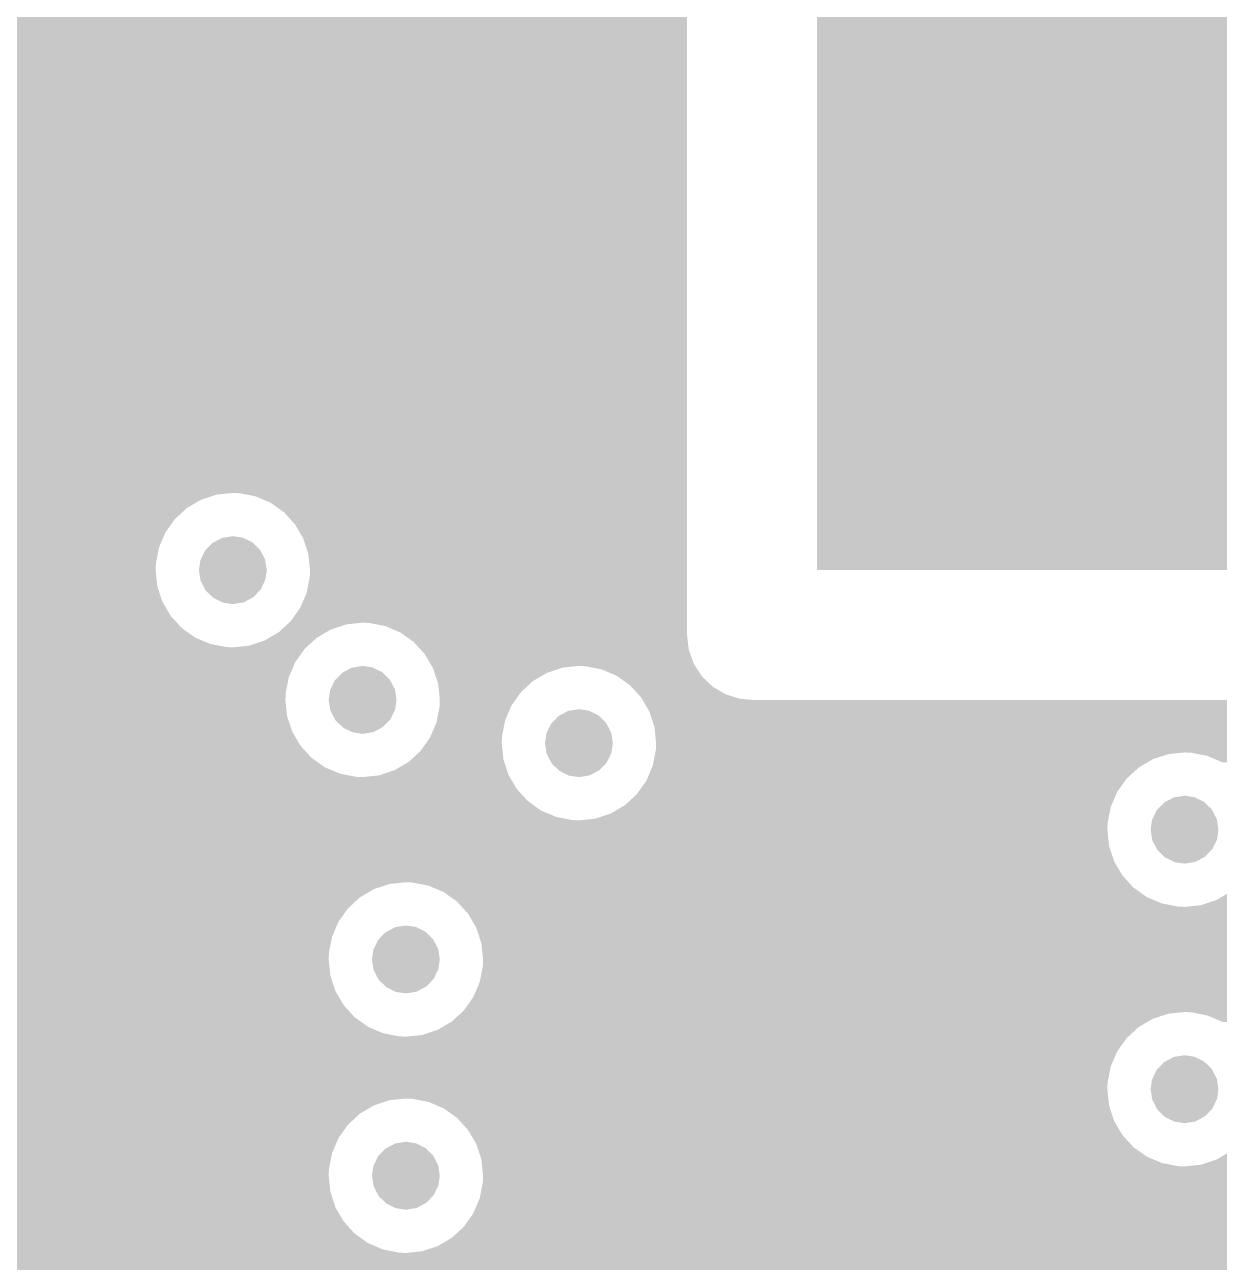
# Model space of a CAD drawing. Extents: x 295 to 953, y 10 to 290.
# Drawn here: x 645.6 to 659.63, y 213.76 to 228.3 of the extents above; entities that cross this region are included whole.
import ezdxf

# ---------------------------------------------------------------- set-up
doc = ezdxf.new("R2010")
doc.units = 0
doc.header["$LTSCALE"] = 5
doc.header["$MEASUREMENT"] = 0
doc.layers.add('FROMC1', color=7, linetype='CONTINUOUS')

msp = doc.modelspace()

# ---------------------------------------------------------------- linework, layer by layer
at = {"layer": 'FROMC1'}
for points in [[(597.75, 227.371), (597.75, 228.605), (653.376, 227.371), (653.376, 228.605)], [(654.9, 223.307), (654.9, 228.605), (701.636, 223.307), (701.636, 228.605)], [(605.449, 227.367), (605.37, 227.371), (653.376, 227.367), (653.376, 227.371)], [(605.638, 227.33), (605.449, 227.367), (653.376, 227.33), (653.376, 227.367)], [(605.814, 227.255), (605.638, 227.33), (653.376, 227.255), (653.376, 227.33)], [(605.97, 227.144), (605.814, 227.255), (653.376, 227.144), (653.376, 227.255)], [(606.099, 227.002), (605.97, 227.144), (653.376, 227.002), (653.376, 227.144)], [(606.196, 226.837), (606.099, 227.002), (653.376, 226.837), (653.376, 227.002)], [(606.256, 226.655), (606.196, 226.837), (653.376, 226.655), (653.376, 226.837)], [(606.276, 226.464), (606.256, 226.655), (653.376, 226.464), (653.376, 226.655)], [(606.273, 226.384), (606.276, 226.464), (653.376, 226.384), (653.376, 226.464)], [(606.236, 226.196), (606.273, 226.384), (653.376, 226.196), (653.376, 226.384)], [(606.16, 226.02), (606.236, 226.196), (653.376, 226.02), (653.376, 226.196)], [(606.049, 225.864), (606.16, 226.02), (653.376, 225.864), (653.376, 226.02)], [(605.908, 225.734), (606.049, 225.864), (653.376, 225.734), (653.376, 225.864)], [(605.742, 225.637), (605.908, 225.734), (653.376, 225.637), (653.376, 225.734)], [(597.75, 223.2), (597.75, 225.557), (653.376, 223.2), (653.376, 225.557)], [(605.37, 225.557), (605.56, 225.577), (653.376, 225.557), (653.376, 225.577)], [(605.56, 225.577), (605.742, 225.637), (653.376, 225.577), (653.376, 225.637)], [(654.9, 223.287), (654.9, 223.307), (676.807, 223.287), (676.998, 223.307)], [(654.9, 223.227), (654.9, 223.287), (676.625, 223.227), (676.807, 223.287)], [(654.9, 223.13), (654.9, 223.227), (676.459, 223.13), (676.625, 223.227)], [(615.569, 223.199), (615.512, 223.2), (653.376, 223.199), (653.376, 223.2)], [(615.626, 223.194), (615.569, 223.199), (653.376, 223.194), (653.376, 223.199)], [(615.682, 223.185), (615.626, 223.194), (653.376, 223.185), (653.376, 223.194)], [(615.738, 223.173), (615.682, 223.185), (653.376, 223.173), (653.376, 223.185)], [(615.792, 223.156), (615.738, 223.173), (653.376, 223.156), (653.376, 223.173)], [(615.845, 223.135), (615.792, 223.156), (653.376, 223.135), (653.376, 223.156)], [(615.897, 223.111), (615.845, 223.135), (653.376, 223.111), (653.376, 223.135)], [(615.947, 223.083), (615.897, 223.111), (653.376, 223.083), (653.376, 223.111)], [(615.994, 223.051), (615.947, 223.083), (653.376, 223.051), (653.376, 223.083)], [(654.9, 223), (654.9, 223.13), (676.318, 223), (676.459, 223.13)], [(615.85, 222.907), (615.994, 223.051), (653.376, 222.907), (653.376, 223.051)], [(654.9, 222.844), (654.9, 223), (676.207, 222.844), (676.318, 223)], [(597.75, 222.865), (597.75, 222.907), (653.376, 222.865), (653.376, 222.907)], [(616.203, 222.832), (616.181, 222.865), (653.376, 222.832), (653.376, 222.865)], [(616.223, 222.799), (616.203, 222.832), (653.376, 222.799), (653.376, 222.832)], [(637.961, 222.795), (637.882, 222.799), (648.008, 222.795), (648.042, 222.799)], [(638.047, 222.779), (637.961, 222.795), (647.851, 222.779), (648.008, 222.795)], [(648.121, 222.795), (648.042, 222.799), (653.376, 222.795), (653.376, 222.799)], [(648.31, 222.758), (648.121, 222.795), (653.376, 222.758), (653.376, 222.795)], [(654.9, 222.668), (654.9, 222.844), (676.131, 222.668), (676.207, 222.844)], [(638.15, 222.758), (638.047, 222.779), (647.789, 222.758), (647.851, 222.779)], [(638.242, 222.719), (638.15, 222.758), (647.669, 222.719), (647.789, 222.758)], [(638.326, 222.683), (638.242, 222.719), (647.607, 222.683), (647.669, 222.719)], [(638.411, 222.622), (638.326, 222.683), (647.503, 222.622), (647.607, 222.683)], [(648.486, 222.683), (648.31, 222.758), (653.376, 222.683), (653.376, 222.758)], [(648.642, 222.572), (648.486, 222.683), (653.376, 222.572), (653.376, 222.683)], [(654.9, 222.48), (654.9, 222.668), (676.094, 222.48), (676.131, 222.668)], [(638.482, 222.572), (638.411, 222.622), (647.449, 222.572), (647.503, 222.622)], [(638.554, 222.492), (638.482, 222.572), (647.362, 222.492), (647.449, 222.572)], [(648.771, 222.43), (648.642, 222.572), (653.376, 222.43), (653.376, 222.572)], [(638.611, 222.43), (638.554, 222.492), (647.318, 222.43), (647.362, 222.492)], [(638.666, 222.336), (638.611, 222.43), (647.251, 222.336), (647.318, 222.43)], [(648.868, 222.265), (648.771, 222.43), (653.376, 222.265), (653.376, 222.43)], [(654.9, 222.4), (654.9, 222.48), (676.091, 222.4), (676.094, 222.48)], [(654.9, 222.209), (654.9, 222.4), (676.111, 222.209), (676.091, 222.4)], [(638.708, 222.265), (638.666, 222.336), (647.22, 222.265), (647.251, 222.336)], [(638.743, 222.16), (638.708, 222.265), (647.175, 222.16), (647.22, 222.265)], [(647.724, 222.13), (647.804, 222.212), (648.362, 222.13), (648.277, 222.212)], [(647.804, 222.212), (647.816, 222.218), (648.277, 222.212), (648.271, 222.218)], [(647.816, 222.218), (647.916, 222.271), (648.271, 222.218), (648.163, 222.271)], [(647.916, 222.271), (647.936, 222.274), (648.163, 222.271), (648.157, 222.274)], [(647.936, 222.274), (648.042, 222.291), (648.157, 222.274), (648.042, 222.291)], [(648.928, 222.083), (648.868, 222.265), (653.376, 222.083), (653.376, 222.265)], [(654.9, 222.027), (654.9, 222.209), (676.171, 222.027), (676.111, 222.209)], [(638.768, 222.083), (638.743, 222.16), (647.16, 222.083), (647.175, 222.16)], [(638.78, 221.972), (638.768, 222.083), (647.138, 221.972), (647.16, 222.083)], [(647.665, 222.017), (647.715, 222.121), (648.42, 222.017), (648.366, 222.121)], [(647.715, 222.121), (647.724, 222.13), (648.366, 222.121), (648.362, 222.13)], [(648.948, 221.892), (648.928, 222.083), (653.376, 221.892), (653.376, 222.083)], [(638.788, 221.892), (638.78, 221.972), (647.135, 221.892), (647.138, 221.972)], [(647.643, 221.892), (647.66, 222.007), (648.44, 221.892), (648.422, 222.007)], [(647.66, 222.007), (647.665, 222.017), (648.422, 222.007), (648.42, 222.017)], [(654.9, 221.892), (654.9, 222.027), (676.25, 221.892), (676.171, 222.027)], [(638.763, 221.701), (638.785, 221.812), (647.155, 221.701), (647.143, 221.812)], [(638.785, 221.812), (638.788, 221.892), (647.143, 221.812), (647.135, 221.892)], [(647.661, 221.777), (647.643, 221.892), (648.423, 221.777), (648.44, 221.892)], [(647.663, 221.767), (647.661, 221.777), (648.418, 221.767), (648.423, 221.777)], [(648.908, 221.624), (648.945, 221.812), (653.376, 221.624), (653.376, 221.812)], [(648.945, 221.812), (648.948, 221.892), (653.376, 221.812), (653.376, 221.892)], [(638.703, 221.519), (638.748, 221.624), (647.215, 221.519), (647.18, 221.624)], [(638.748, 221.624), (638.763, 221.701), (647.18, 221.624), (647.155, 221.701)], [(647.717, 221.663), (647.663, 221.767), (648.368, 221.663), (648.418, 221.767)], [(647.721, 221.654), (647.717, 221.663), (648.359, 221.654), (648.368, 221.663)], [(647.806, 221.572), (647.721, 221.654), (648.279, 221.572), (648.359, 221.654)], [(648.832, 221.448), (648.908, 221.624), (653.376, 221.448), (653.376, 221.624)], [(638.672, 221.448), (638.703, 221.519), (647.257, 221.448), (647.215, 221.519)], [(647.812, 221.566), (647.806, 221.572), (648.267, 221.566), (648.279, 221.572)], [(647.92, 221.513), (647.812, 221.566), (648.167, 221.513), (648.267, 221.566)], [(647.927, 221.51), (647.92, 221.513), (648.147, 221.51), (648.167, 221.513)], [(648.042, 221.493), (647.927, 221.51), (648.042, 221.493), (648.147, 221.51)], [(638.561, 221.292), (638.605, 221.354), (647.369, 221.292), (647.312, 221.354)], [(638.605, 221.354), (638.672, 221.448), (647.312, 221.354), (647.257, 221.448)], [(648.721, 221.292), (648.832, 221.448), (653.376, 221.292), (653.376, 221.448)], [(638.42, 221.162), (638.475, 221.212), (647.512, 221.162), (647.441, 221.212)], [(638.475, 221.212), (638.561, 221.292), (647.441, 221.212), (647.369, 221.292)], [(648.58, 221.162), (648.615, 221.195), (649.137, 221.162), (649.193, 221.195)], [(648.615, 221.195), (648.681, 221.255), (649.193, 221.195), (649.375, 221.255)], [(648.681, 221.255), (648.703, 221.275), (649.375, 221.255), (649.566, 221.275)], [(648.703, 221.275), (648.721, 221.292), (653.376, 221.275), (653.376, 221.292)], [(649.645, 221.271), (649.566, 221.275), (653.376, 221.271), (653.376, 221.275)], [(649.834, 221.234), (649.645, 221.271), (653.376, 221.234), (653.376, 221.271)], [(650.01, 221.159), (649.834, 221.234), (653.376, 221.159), (653.376, 221.234)], [(638.134, 221.026), (638.254, 221.065), (647.774, 221.026), (647.681, 221.065)], [(638.254, 221.065), (638.316, 221.101), (647.681, 221.065), (647.597, 221.101)], [(638.316, 221.101), (638.42, 221.162), (647.597, 221.101), (647.512, 221.162)], [(648.232, 221.005), (648.414, 221.065), (648.927, 221.005), (648.992, 221.065)], [(648.414, 221.065), (648.47, 221.098), (648.992, 221.065), (649.027, 221.098)], [(648.47, 221.098), (648.58, 221.162), (649.027, 221.098), (649.137, 221.162)], [(650.05, 221.13), (650.01, 221.159), (653.376, 221.13), (653.376, 221.159)], [(650.166, 221.048), (650.05, 221.13), (653.385, 221.048), (653.376, 221.13)], [(650.25, 220.955), (650.166, 221.048), (653.396, 220.955), (653.385, 221.048)], [(636.014, 220.968), (635.999, 220.985), (648.886, 220.968), (648.904, 220.985)], [(636.071, 220.906), (636.014, 220.968), (648.842, 220.906), (648.886, 220.968)], [(636.126, 220.812), (636.071, 220.906), (648.775, 220.812), (648.842, 220.906)], [(637.882, 220.985), (637.915, 220.989), (648.042, 220.985), (647.962, 220.989)], [(637.915, 220.989), (638.072, 221.005), (647.962, 220.989), (647.877, 221.005)], [(638.072, 221.005), (638.134, 221.026), (647.877, 221.005), (647.774, 221.026)], [(648.042, 220.985), (648.232, 221.005), (648.904, 220.985), (648.927, 221.005)], [(650.295, 220.906), (650.25, 220.955), (653.414, 220.906), (653.396, 220.955)], [(650.363, 220.79), (650.295, 220.906), (653.455, 220.79), (653.414, 220.906)], [(636.168, 220.741), (636.126, 220.812), (648.744, 220.741), (648.775, 220.812)], [(649.46, 220.75), (649.566, 220.767), (649.681, 220.75), (649.566, 220.767)], [(650.377, 220.767), (650.363, 220.79), (653.471, 220.767), (653.455, 220.79)], [(650.389, 220.747), (650.377, 220.767), (651.915, 220.747), (652.106, 220.767)], [(652.185, 220.763), (652.106, 220.767), (653.473, 220.763), (653.471, 220.767)], [(652.374, 220.726), (652.185, 220.763), (653.497, 220.726), (653.473, 220.763)], [(636.203, 220.636), (636.168, 220.741), (648.699, 220.636), (648.744, 220.741)], [(636.228, 220.559), (636.203, 220.636), (648.684, 220.559), (648.699, 220.636)], [(649.239, 220.597), (649.248, 220.606), (649.89, 220.597), (649.886, 220.606)], [(649.248, 220.606), (649.328, 220.688), (649.886, 220.606), (649.801, 220.688)], [(649.328, 220.688), (649.34, 220.694), (649.801, 220.688), (649.795, 220.694)], [(649.34, 220.694), (649.44, 220.747), (649.795, 220.694), (649.687, 220.747)], [(649.44, 220.747), (649.46, 220.75), (649.687, 220.747), (649.681, 220.75)], [(650.392, 220.741), (650.389, 220.747), (651.897, 220.741), (651.915, 220.747)], [(650.41, 220.687), (650.392, 220.741), (651.733, 220.687), (651.897, 220.741)], [(650.442, 220.59), (650.41, 220.687), (651.567, 220.59), (651.733, 220.687)], [(652.55, 220.651), (652.374, 220.726), (653.547, 220.651), (653.497, 220.726)], [(652.56, 220.643), (652.55, 220.651), (653.551, 220.643), (653.547, 220.651)], [(652.706, 220.54), (652.56, 220.643), (653.66, 220.54), (653.551, 220.643)], [(636.24, 220.448), (636.228, 220.559), (648.662, 220.448), (648.684, 220.559)], [(649.167, 220.368), (649.184, 220.483), (649.964, 220.368), (649.946, 220.483)], [(649.184, 220.483), (649.189, 220.493), (649.946, 220.483), (649.944, 220.493)], [(649.189, 220.493), (649.239, 220.597), (649.944, 220.493), (649.89, 220.597)], [(650.452, 220.559), (650.442, 220.59), (651.533, 220.559), (651.567, 220.59)], [(650.463, 220.46), (650.452, 220.559), (651.426, 220.46), (651.533, 220.559)], [(650.472, 220.368), (650.463, 220.46), (651.36, 220.368), (651.426, 220.46)], [(652.722, 220.522), (652.706, 220.54), (653.679, 220.522), (653.66, 220.54)], [(652.804, 220.433), (652.722, 220.522), (653.83, 220.433), (653.679, 220.522)], [(636.248, 220.368), (636.24, 220.448), (648.659, 220.368), (648.662, 220.448)], [(636.245, 220.288), (636.248, 220.368), (648.667, 220.288), (648.659, 220.368)], [(649.185, 220.253), (649.167, 220.368), (649.947, 220.253), (649.964, 220.368)], [(650.47, 220.304), (650.472, 220.368), (651.315, 220.304), (651.36, 220.368)], [(652.835, 220.398), (652.804, 220.433), (653.942, 220.398), (653.83, 220.433)], [(652.845, 220.381), (652.835, 220.398), (653.998, 220.381), (653.942, 220.398)], [(652.853, 220.368), (652.845, 220.381), (654.138, 220.368), (653.998, 220.381)], [(652.932, 220.233), (652.853, 220.368), (672.426, 220.233), (672.426, 220.368)], [(652.853, 220.368), (652.853, 220.368), (672.426, 220.368), (672.425, 220.368)], [(636.208, 220.1), (636.223, 220.177), (648.704, 220.1), (648.679, 220.177)], [(636.223, 220.177), (636.245, 220.288), (648.679, 220.177), (648.667, 220.288)], [(649.187, 220.243), (649.185, 220.253), (649.942, 220.243), (649.947, 220.253)], [(649.241, 220.139), (649.187, 220.243), (649.892, 220.139), (649.942, 220.243)], [(650.437, 220.128), (650.469, 220.288), (651.239, 220.128), (651.308, 220.288)], [(650.469, 220.288), (650.47, 220.304), (651.308, 220.288), (651.315, 220.304)], [(651.788, 220.098), (651.868, 220.18), (652.426, 220.098), (652.341, 220.18)], [(651.868, 220.18), (651.88, 220.186), (652.341, 220.18), (652.335, 220.186)], [(651.88, 220.186), (651.98, 220.239), (652.335, 220.186), (652.227, 220.239)], [(651.98, 220.239), (652, 220.242), (652.227, 220.239), (652.221, 220.242)], [(652, 220.242), (652.106, 220.259), (652.221, 220.242), (652.106, 220.259)], [(652.992, 220.051), (652.932, 220.233), (672.426, 220.051), (672.426, 220.233)], [(636.163, 219.995), (636.208, 220.1), (648.739, 219.995), (648.704, 220.1)], [(649.245, 220.13), (649.241, 220.139), (649.883, 220.13), (649.892, 220.139)], [(649.33, 220.048), (649.245, 220.13), (649.803, 220.048), (649.883, 220.13)], [(649.336, 220.042), (649.33, 220.048), (649.791, 220.042), (649.803, 220.048)], [(649.444, 219.989), (649.336, 220.042), (649.691, 219.989), (649.791, 220.042)], [(650.363, 219.94), (650.432, 220.1), (651.202, 219.94), (651.234, 220.1)], [(650.432, 220.1), (650.437, 220.128), (651.234, 220.1), (651.239, 220.128)], [(651.729, 219.985), (651.779, 220.089), (652.484, 219.985), (652.43, 220.089)], [(651.779, 220.089), (651.788, 220.098), (652.43, 220.089), (652.426, 220.098)], [(653.012, 219.86), (652.992, 220.051), (672.426, 219.86), (672.426, 220.051)], [(636.065, 219.83), (636.132, 219.924), (648.836, 219.83), (648.781, 219.924)], [(636.132, 219.924), (636.163, 219.995), (648.781, 219.924), (648.739, 219.995)], [(649.451, 219.986), (649.444, 219.989), (649.671, 219.986), (649.691, 219.989)], [(649.566, 219.969), (649.451, 219.986), (649.566, 219.969), (649.671, 219.986)], [(650.311, 219.86), (650.356, 219.924), (651.199, 219.86), (651.202, 219.924)], [(650.356, 219.924), (650.363, 219.94), (651.202, 219.924), (651.202, 219.94)], [(651.707, 219.86), (651.724, 219.975), (652.504, 219.86), (652.486, 219.975)], [(651.724, 219.975), (651.729, 219.985), (652.486, 219.975), (652.484, 219.985)], [(635.935, 219.688), (636.021, 219.768), (648.965, 219.688), (648.893, 219.768)], [(636.021, 219.768), (636.065, 219.83), (648.893, 219.768), (648.836, 219.83)], [(650.138, 219.669), (650.245, 219.768), (651.219, 219.669), (651.209, 219.768)], [(650.245, 219.768), (650.311, 219.86), (651.209, 219.768), (651.199, 219.86)], [(651.725, 219.745), (651.707, 219.86), (652.487, 219.745), (652.504, 219.86)], [(651.727, 219.735), (651.725, 219.745), (652.482, 219.735), (652.487, 219.745)], [(651.781, 219.631), (651.727, 219.735), (652.432, 219.631), (652.482, 219.735)], [(652.999, 219.731), (653.003, 219.751), (659.027, 219.731), (659.218, 219.751)], [(653.003, 219.751), (653.009, 219.78), (672.426, 219.751), (672.426, 219.78)], [(653.009, 219.78), (653.012, 219.86), (672.426, 219.78), (672.426, 219.86)], [(659.297, 219.747), (659.218, 219.751), (672.426, 219.747), (672.426, 219.751)], [(659.486, 219.71), (659.297, 219.747), (672.426, 219.71), (672.426, 219.747)], [(635.776, 219.577), (635.88, 219.638), (649.121, 219.577), (649.036, 219.638)], [(635.88, 219.638), (635.935, 219.688), (649.036, 219.638), (648.965, 219.688)], [(649.938, 219.541), (650.104, 219.638), (651.261, 219.541), (651.229, 219.638)], [(650.104, 219.638), (650.138, 219.669), (651.229, 219.638), (651.219, 219.669)], [(651.785, 219.622), (651.781, 219.631), (652.423, 219.622), (652.432, 219.631)], [(651.87, 219.54), (651.785, 219.622), (652.343, 219.54), (652.423, 219.622)], [(652.964, 219.574), (652.972, 219.592), (658.679, 219.574), (658.711, 219.592)], [(652.972, 219.592), (652.987, 219.671), (658.711, 219.592), (658.845, 219.671)], [(652.987, 219.671), (652.999, 219.731), (658.845, 219.671), (659.027, 219.731)], [(659.662, 219.635), (659.486, 219.71), (672.426, 219.635), (672.426, 219.71)], [(597.75, 219.322), (597.75, 219.461), (651.376, 219.322), (651.294, 219.461)], [(635.342, 219.461), (635.375, 219.465), (649.566, 219.461), (649.486, 219.465)], [(635.375, 219.465), (635.532, 219.481), (649.486, 219.465), (649.401, 219.481)], [(635.532, 219.481), (635.594, 219.502), (649.401, 219.481), (649.298, 219.502)], [(635.594, 219.502), (635.714, 219.541), (649.298, 219.502), (649.205, 219.541)], [(635.714, 219.541), (635.776, 219.577), (649.205, 219.541), (649.121, 219.577)], [(649.566, 219.461), (649.756, 219.481), (651.294, 219.461), (651.282, 219.481)], [(649.756, 219.481), (649.774, 219.487), (651.282, 219.481), (651.279, 219.487)], [(649.774, 219.487), (649.938, 219.541), (651.279, 219.487), (651.261, 219.541)], [(651.876, 219.534), (651.87, 219.54), (652.331, 219.534), (652.343, 219.54)], [(651.984, 219.481), (651.876, 219.534), (652.231, 219.481), (652.331, 219.534)], [(651.991, 219.478), (651.984, 219.481), (652.211, 219.478), (652.231, 219.481)], [(652.106, 219.461), (651.991, 219.478), (652.106, 219.461), (652.211, 219.478)], [(652.896, 219.416), (652.908, 219.444), (658.518, 219.416), (658.538, 219.444)], [(652.908, 219.444), (652.964, 219.574), (658.538, 219.444), (658.679, 219.574)], [(597.75, 219.18), (597.75, 219.322), (651.505, 219.18), (651.376, 219.322)], [(652.805, 219.288), (652.896, 219.416), (658.427, 219.288), (658.518, 219.416)], [(597.75, 219.069), (597.75, 219.18), (651.661, 219.069), (651.505, 219.18)], [(652.644, 219.13), (652.785, 219.26), (658.359, 219.13), (658.415, 219.26)], [(652.785, 219.26), (652.805, 219.288), (658.415, 219.26), (658.427, 219.288)], [(658.9, 219.082), (658.98, 219.164), (659.538, 219.082), (659.453, 219.164)], [(658.98, 219.164), (658.992, 219.17), (659.453, 219.164), (659.447, 219.17)], [(658.992, 219.17), (659.092, 219.223), (659.447, 219.17), (659.339, 219.223)], [(659.092, 219.223), (659.112, 219.226), (659.339, 219.223), (659.333, 219.226)], [(659.112, 219.226), (659.218, 219.243), (659.333, 219.226), (659.218, 219.243)], [(597.75, 218.994), (597.75, 219.069), (651.838, 218.994), (651.661, 219.069)], [(652.296, 218.973), (652.478, 219.033), (658.324, 218.973), (658.336, 219.033)], [(652.478, 219.033), (652.613, 219.112), (658.336, 219.033), (658.351, 219.112)], [(652.613, 219.112), (652.644, 219.13), (658.351, 219.112), (658.359, 219.13)], [(658.841, 218.969), (658.891, 219.073), (659.596, 218.969), (659.542, 219.073)], [(658.891, 219.073), (658.9, 219.082), (659.542, 219.073), (659.538, 219.082)], [(597.75, 218.957), (597.75, 218.994), (652.026, 218.957), (651.838, 218.994)], [(597.75, 218.953), (597.75, 218.957), (652.106, 218.953), (652.026, 218.957)], [(597.75, 218.924), (597.75, 218.953), (658.314, 218.924), (658.32, 218.953)], [(597.75, 218.844), (597.75, 218.924), (658.311, 218.844), (658.314, 218.924)], [(652.106, 218.953), (652.296, 218.973), (658.32, 218.953), (658.324, 218.973)], [(658.819, 218.844), (658.836, 218.959), (659.616, 218.844), (659.598, 218.959)], [(658.836, 218.959), (658.841, 218.969), (659.598, 218.959), (659.596, 218.969)], [(597.75, 218.653), (597.75, 218.844), (658.331, 218.653), (658.311, 218.844)], [(658.837, 218.729), (658.819, 218.844), (659.599, 218.729), (659.616, 218.844)], [(658.839, 218.719), (658.837, 218.729), (659.594, 218.719), (659.599, 218.729)], [(658.893, 218.615), (658.839, 218.719), (659.544, 218.615), (659.594, 218.719)], [(597.75, 218.471), (597.75, 218.653), (658.391, 218.471), (658.331, 218.653)], [(658.897, 218.606), (658.893, 218.615), (659.535, 218.606), (659.544, 218.615)], [(658.982, 218.524), (658.897, 218.606), (659.455, 218.524), (659.535, 218.606)], [(597.75, 218.306), (597.75, 218.471), (658.488, 218.306), (658.391, 218.471)], [(658.988, 218.518), (658.982, 218.524), (659.443, 218.518), (659.455, 218.524)], [(659.096, 218.465), (658.988, 218.518), (659.343, 218.465), (659.443, 218.518)], [(659.103, 218.462), (659.096, 218.465), (659.323, 218.462), (659.343, 218.465)], [(659.218, 218.445), (659.103, 218.462), (659.218, 218.445), (659.323, 218.462)], [(597.75, 218.227), (597.75, 218.306), (658.56, 218.227), (658.488, 218.306)], [(618.149, 218.223), (618.07, 218.227), (650.04, 218.223), (650.074, 218.227)], [(618.235, 218.207), (618.149, 218.223), (649.883, 218.207), (650.04, 218.223)], [(618.338, 218.186), (618.235, 218.207), (649.821, 218.186), (649.883, 218.207)], [(618.43, 218.147), (618.338, 218.186), (649.701, 218.147), (649.821, 218.186)], [(618.514, 218.111), (618.43, 218.147), (649.639, 218.111), (649.701, 218.147)], [(650.153, 218.223), (650.074, 218.227), (658.563, 218.223), (658.56, 218.227)], [(650.342, 218.186), (650.153, 218.223), (658.597, 218.186), (658.563, 218.223)], [(650.392, 218.164), (650.342, 218.186), (658.617, 218.164), (658.597, 218.186)], [(650.518, 218.111), (650.392, 218.164), (658.693, 218.111), (658.617, 218.164)], [(618.599, 218.05), (618.514, 218.111), (649.535, 218.05), (649.639, 218.111)], [(618.67, 218), (618.599, 218.05), (649.481, 218), (649.535, 218.05)], [(618.742, 217.92), (618.67, 218), (649.394, 217.92), (649.481, 218)], [(650.598, 218.053), (650.518, 218.111), (658.773, 218.053), (658.693, 218.111)], [(650.674, 218), (650.598, 218.053), (658.899, 218), (658.773, 218.053)], [(650.694, 217.978), (650.674, 218), (658.95, 217.978), (658.899, 218)], [(659.408, 217.957), (659.59, 218.017), (672.426, 217.957), (672.426, 218.017)], [(659.59, 218.017), (659.756, 218.114), (672.426, 218.017), (672.426, 218.114)], [(618.799, 217.858), (618.742, 217.92), (649.35, 217.858), (649.394, 217.92)], [(618.854, 217.764), (618.799, 217.858), (649.283, 217.764), (649.35, 217.858)], [(650.728, 217.941), (650.694, 217.978), (659.138, 217.941), (658.95, 217.978)], [(650.731, 217.937), (650.728, 217.941), (659.218, 217.937), (659.138, 217.941)], [(650.803, 217.858), (650.731, 217.937), (672.426, 217.858), (672.426, 217.937)], [(650.9, 217.693), (650.803, 217.858), (672.426, 217.693), (672.426, 217.858)], [(659.218, 217.937), (659.408, 217.957), (672.426, 217.937), (672.426, 217.957)], [(618.896, 217.693), (618.854, 217.764), (649.252, 217.693), (649.283, 217.764)], [(649.848, 217.646), (649.948, 217.699), (650.303, 217.646), (650.195, 217.699)], [(649.948, 217.699), (649.968, 217.702), (650.195, 217.699), (650.189, 217.702)], [(649.968, 217.702), (650.074, 217.719), (650.189, 217.702), (650.074, 217.719)], [(618.931, 217.588), (618.896, 217.693), (649.207, 217.588), (649.252, 217.693)], [(618.956, 217.511), (618.931, 217.588), (649.192, 217.511), (649.207, 217.588)], [(649.747, 217.549), (649.756, 217.558), (650.398, 217.549), (650.394, 217.558)], [(649.756, 217.558), (649.836, 217.64), (650.394, 217.558), (650.309, 217.64)], [(649.836, 217.64), (649.848, 217.646), (650.309, 217.64), (650.303, 217.646)], [(650.96, 217.511), (650.9, 217.693), (672.426, 217.511), (672.426, 217.693)], [(618.968, 217.4), (618.956, 217.511), (649.17, 217.4), (649.192, 217.511)], [(649.675, 217.32), (649.692, 217.435), (650.472, 217.32), (650.454, 217.435)], [(649.692, 217.435), (649.697, 217.445), (650.454, 217.435), (650.452, 217.445)], [(649.697, 217.445), (649.747, 217.549), (650.452, 217.445), (650.398, 217.549)], [(650.98, 217.32), (650.96, 217.511), (672.426, 217.32), (672.426, 217.511)], [(618.976, 217.32), (618.968, 217.4), (649.167, 217.32), (649.17, 217.4)], [(618.973, 217.24), (618.976, 217.32), (649.175, 217.24), (649.167, 217.32)], [(649.693, 217.205), (649.675, 217.32), (650.455, 217.205), (650.472, 217.32)], [(650.977, 217.24), (650.98, 217.32), (672.426, 217.24), (672.426, 217.32)], [(618.936, 217.052), (618.951, 217.129), (649.212, 217.052), (649.187, 217.129)], [(618.951, 217.129), (618.973, 217.24), (649.187, 217.129), (649.175, 217.24)], [(649.695, 217.195), (649.693, 217.205), (650.45, 217.195), (650.455, 217.205)], [(649.749, 217.091), (649.695, 217.195), (650.4, 217.091), (650.45, 217.195)], [(650.94, 217.052), (650.977, 217.24), (672.426, 217.052), (672.426, 217.24)], [(618.891, 216.947), (618.936, 217.052), (649.247, 216.947), (649.212, 217.052)], [(649.753, 217.082), (649.749, 217.091), (650.391, 217.082), (650.4, 217.091)], [(649.838, 217), (649.753, 217.082), (650.311, 217), (650.391, 217.082)], [(649.844, 216.994), (649.838, 217), (650.299, 216.994), (650.311, 217)], [(649.952, 216.941), (649.844, 216.994), (650.199, 216.941), (650.299, 216.994)], [(650.864, 216.876), (650.94, 217.052), (672.426, 216.876), (672.426, 217.052)], [(618.793, 216.782), (618.86, 216.876), (649.344, 216.782), (649.289, 216.876)], [(618.86, 216.876), (618.891, 216.947), (649.289, 216.876), (649.247, 216.947)], [(649.959, 216.938), (649.952, 216.941), (650.179, 216.938), (650.199, 216.941)], [(650.074, 216.921), (649.959, 216.938), (650.074, 216.921), (650.179, 216.938)], [(650.753, 216.72), (650.864, 216.876), (672.426, 216.72), (672.426, 216.876)], [(618.663, 216.64), (618.749, 216.72), (649.473, 216.64), (649.401, 216.72)], [(618.749, 216.72), (618.793, 216.782), (649.401, 216.72), (649.344, 216.782)], [(650.647, 216.623), (650.713, 216.683), (658.845, 216.623), (659.027, 216.683)], [(650.713, 216.683), (650.735, 216.703), (659.027, 216.683), (659.218, 216.703)], [(650.735, 216.703), (650.753, 216.72), (672.426, 216.703), (672.426, 216.72)], [(659.297, 216.699), (659.218, 216.703), (672.426, 216.699), (672.426, 216.703)], [(659.486, 216.662), (659.297, 216.699), (672.426, 216.662), (672.426, 216.699)], [(618.504, 216.529), (618.608, 216.59), (649.629, 216.529), (649.544, 216.59)], [(618.608, 216.59), (618.663, 216.64), (649.544, 216.59), (649.473, 216.64)], [(650.502, 216.526), (650.612, 216.59), (658.679, 216.526), (658.789, 216.59)], [(650.612, 216.59), (650.647, 216.623), (658.789, 216.59), (658.845, 216.623)], [(659.662, 216.587), (659.486, 216.662), (672.426, 216.587), (672.426, 216.662)], [(597.75, 216.396), (597.75, 216.413), (658.538, 216.396), (658.556, 216.413)], [(597.75, 216.24), (597.75, 216.396), (658.427, 216.24), (658.538, 216.396)], [(618.07, 216.413), (618.103, 216.417), (650.074, 216.413), (649.994, 216.417)], [(618.103, 216.417), (618.26, 216.433), (649.994, 216.417), (649.909, 216.433)], [(618.26, 216.433), (618.322, 216.454), (649.909, 216.433), (649.806, 216.454)], [(618.322, 216.454), (618.442, 216.493), (649.806, 216.454), (649.713, 216.493)], [(618.442, 216.493), (618.504, 216.529), (649.713, 216.493), (649.629, 216.529)], [(650.074, 216.413), (650.264, 216.433), (658.556, 216.413), (658.579, 216.433)], [(650.264, 216.433), (650.446, 216.493), (658.579, 216.433), (658.644, 216.493)], [(650.446, 216.493), (650.502, 216.526), (658.644, 216.493), (658.679, 216.526)], [(597.75, 216.064), (597.75, 216.24), (658.351, 216.064), (658.427, 216.24)], [(658.9, 216.034), (658.98, 216.116), (659.538, 216.034), (659.453, 216.116)], [(658.98, 216.116), (658.992, 216.122), (659.453, 216.116), (659.447, 216.122)], [(658.992, 216.122), (659.092, 216.175), (659.447, 216.122), (659.339, 216.175)], [(659.092, 216.175), (659.112, 216.178), (659.339, 216.175), (659.333, 216.178)], [(659.112, 216.178), (659.218, 216.195), (659.333, 216.178), (659.218, 216.195)], [(597.75, 215.876), (597.75, 216.064), (658.314, 215.876), (658.351, 216.064)], [(658.841, 215.921), (658.891, 216.025), (659.596, 215.921), (659.542, 216.025)], [(658.891, 216.025), (658.9, 216.034), (659.542, 216.025), (659.538, 216.034)], [(597.75, 215.796), (597.75, 215.876), (658.311, 215.796), (658.314, 215.876)], [(658.819, 215.796), (658.836, 215.911), (659.616, 215.796), (659.598, 215.911)], [(658.836, 215.911), (658.841, 215.921), (659.598, 215.911), (659.596, 215.921)], [(597.75, 215.687), (597.75, 215.796), (658.322, 215.687), (658.311, 215.796)], [(597.75, 215.667), (597.75, 215.687), (649.883, 215.667), (650.074, 215.687)], [(597.75, 215.607), (597.75, 215.667), (649.701, 215.607), (649.883, 215.667)], [(650.153, 215.683), (650.074, 215.687), (658.323, 215.683), (658.322, 215.687)], [(650.342, 215.646), (650.153, 215.683), (658.327, 215.646), (658.323, 215.683)], [(658.837, 215.681), (658.819, 215.796), (659.599, 215.681), (659.616, 215.796)], [(658.839, 215.671), (658.837, 215.681), (659.594, 215.671), (659.599, 215.681)], [(658.893, 215.567), (658.839, 215.671), (659.544, 215.567), (659.594, 215.671)], [(597.75, 215.51), (597.75, 215.607), (649.535, 215.51), (649.701, 215.607)], [(650.437, 215.605), (650.342, 215.646), (658.331, 215.605), (658.327, 215.646)], [(650.518, 215.571), (650.437, 215.605), (658.342, 215.571), (658.331, 215.605)], [(650.674, 215.46), (650.518, 215.571), (658.379, 215.46), (658.342, 215.571)], [(658.897, 215.558), (658.893, 215.567), (659.535, 215.558), (659.544, 215.567)], [(658.982, 215.476), (658.897, 215.558), (659.455, 215.476), (659.535, 215.558)], [(597.75, 215.38), (597.75, 215.51), (649.394, 215.38), (649.535, 215.51)], [(597.75, 215.224), (597.75, 215.38), (649.283, 215.224), (649.394, 215.38)], [(650.707, 215.423), (650.674, 215.46), (658.391, 215.423), (658.379, 215.46)], [(650.803, 215.318), (650.707, 215.423), (658.452, 215.318), (658.391, 215.423)], [(658.988, 215.47), (658.982, 215.476), (659.443, 215.47), (659.455, 215.476)], [(659.096, 215.417), (658.988, 215.47), (659.343, 215.417), (659.443, 215.47)], [(659.103, 215.414), (659.096, 215.417), (659.323, 215.414), (659.343, 215.417)], [(659.218, 215.397), (659.103, 215.414), (659.218, 215.397), (659.323, 215.414)], [(650.839, 215.258), (650.803, 215.318), (658.488, 215.258), (658.452, 215.318)], [(650.9, 215.153), (650.839, 215.258), (658.584, 215.153), (658.488, 215.258)], [(597.75, 215.048), (597.75, 215.224), (649.207, 215.048), (649.283, 215.224)], [(649.756, 215.018), (649.836, 215.1), (650.394, 215.018), (650.309, 215.1)], [(649.836, 215.1), (649.848, 215.106), (650.309, 215.1), (650.303, 215.106)], [(649.848, 215.106), (649.948, 215.159), (650.303, 215.106), (650.195, 215.159)], [(649.948, 215.159), (649.968, 215.162), (650.195, 215.159), (650.189, 215.162)], [(649.968, 215.162), (650.074, 215.179), (650.189, 215.162), (650.074, 215.179)], [(650.912, 215.116), (650.9, 215.153), (658.617, 215.116), (658.584, 215.153)], [(650.949, 215.005), (650.912, 215.116), (658.773, 215.005), (658.617, 215.116)], [(597.75, 214.86), (597.75, 215.048), (649.17, 214.86), (649.207, 215.048)], [(649.697, 214.905), (649.747, 215.009), (650.452, 214.905), (650.398, 215.009)], [(649.747, 215.009), (649.756, 215.018), (650.398, 215.009), (650.394, 215.018)], [(650.96, 214.971), (650.949, 215.005), (658.854, 214.971), (658.773, 215.005)], [(650.964, 214.93), (650.96, 214.971), (658.95, 214.93), (658.854, 214.971)], [(659.408, 214.909), (659.59, 214.969), (666.089, 214.909), (666.054, 214.969)], [(659.59, 214.969), (659.715, 215.042), (666.054, 214.969), (666.011, 215.042)], [(597.75, 214.78), (597.75, 214.86), (649.167, 214.78), (649.17, 214.86)], [(649.675, 214.78), (649.692, 214.895), (650.472, 214.78), (650.454, 214.895)], [(649.692, 214.895), (649.697, 214.905), (650.454, 214.895), (650.452, 214.905)], [(650.968, 214.893), (650.964, 214.93), (659.138, 214.893), (658.95, 214.93)], [(650.969, 214.889), (650.968, 214.893), (659.218, 214.889), (659.138, 214.893)], [(650.97, 214.877), (650.969, 214.889), (666.108, 214.877), (666.1, 214.889)], [(650.98, 214.78), (650.97, 214.877), (666.196, 214.78), (666.108, 214.877)], [(659.218, 214.889), (659.408, 214.909), (666.1, 214.889), (666.089, 214.909)], [(597.75, 214.589), (597.75, 214.78), (649.187, 214.589), (649.167, 214.78)], [(649.693, 214.665), (649.675, 214.78), (650.455, 214.665), (650.472, 214.78)], [(649.695, 214.655), (649.693, 214.665), (650.45, 214.655), (650.455, 214.665)], [(649.749, 214.551), (649.695, 214.655), (650.4, 214.551), (650.45, 214.655)], [(650.962, 214.624), (650.977, 214.7), (666.393, 214.624), (666.287, 214.7)], [(650.977, 214.7), (650.978, 214.735), (666.287, 214.7), (666.237, 214.735)], [(650.978, 214.735), (650.98, 214.78), (666.237, 214.735), (666.196, 214.78)], [(597.75, 214.407), (597.75, 214.589), (649.247, 214.407), (649.187, 214.589)], [(649.753, 214.542), (649.749, 214.551), (650.391, 214.542), (650.4, 214.551)], [(649.838, 214.46), (649.753, 214.542), (650.311, 214.46), (650.391, 214.542)], [(650.864, 214.336), (650.938, 214.508), (672.426, 214.336), (672.426, 214.508)], [(650.938, 214.508), (650.94, 214.512), (666.838, 214.508), (666.758, 214.512)], [(650.94, 214.512), (650.947, 214.549), (666.756, 214.512), (666.57, 214.549)], [(650.94, 214.512), (650.94, 214.512), (666.758, 214.512), (666.756, 214.512)], [(650.947, 214.549), (650.962, 214.624), (666.57, 214.549), (666.393, 214.624)], [(597.75, 214.242), (597.75, 214.407), (649.344, 214.242), (649.247, 214.407)], [(649.844, 214.454), (649.838, 214.46), (650.299, 214.454), (650.311, 214.46)], [(649.952, 214.401), (649.844, 214.454), (650.199, 214.401), (650.299, 214.454)], [(649.959, 214.398), (649.952, 214.401), (650.179, 214.398), (650.199, 214.401)], [(650.074, 214.381), (649.959, 214.398), (650.074, 214.381), (650.179, 214.398)], [(597.75, 214.1), (597.75, 214.242), (649.473, 214.1), (649.344, 214.242)], [(650.753, 214.18), (650.864, 214.336), (672.426, 214.18), (672.426, 214.336)], [(597.75, 213.989), (597.75, 214.1), (649.629, 213.989), (649.473, 214.1)], [(650.612, 214.05), (650.753, 214.18), (672.426, 214.05), (672.426, 214.18)], [(597.75, 213.914), (597.75, 213.989), (649.806, 213.914), (649.629, 213.989)], [(650.264, 213.893), (650.446, 213.953), (672.426, 213.893), (672.426, 213.953)], [(650.446, 213.953), (650.612, 214.05), (672.426, 213.953), (672.426, 214.05)], [(597.75, 213.877), (597.75, 213.914), (649.994, 213.877), (649.806, 213.914)], [(597.75, 213.873), (597.75, 213.877), (650.074, 213.873), (649.994, 213.877)], [(597.75, 213.655), (597.75, 213.873), (672.426, 213.655), (672.426, 213.873)], [(650.074, 213.873), (650.264, 213.893), (672.426, 213.873), (672.426, 213.893)]]:
    msp.add_solid(points, dxfattribs=at)

doc.saveas('drawing.dxf')
